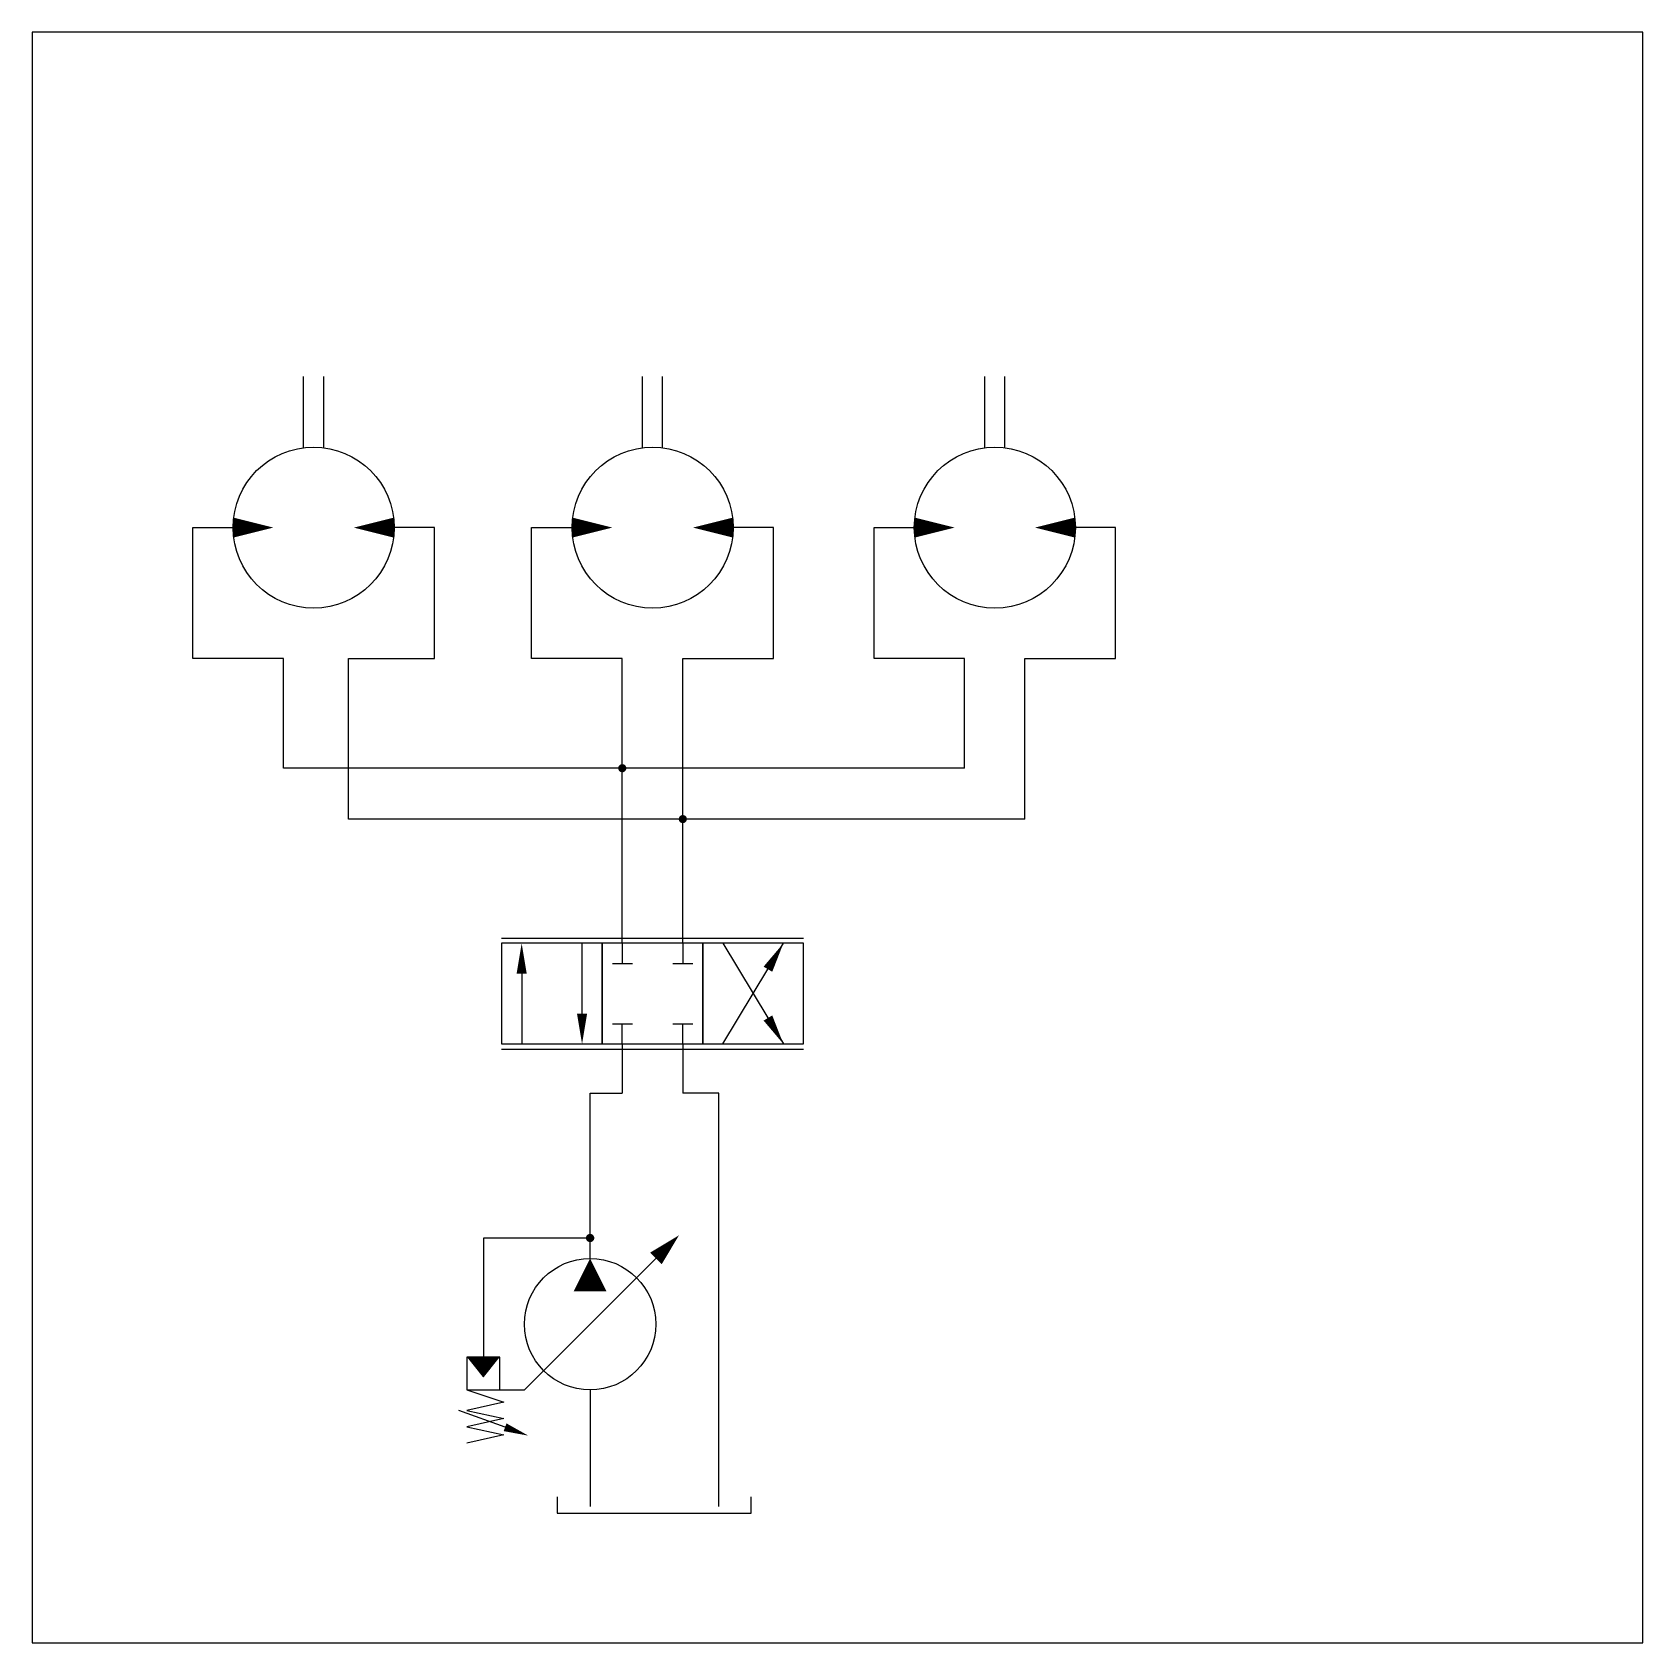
# Paper-space layout 'circuitA' of a CAD drawing. Header units: inches. Extents: x 0.7 to 10.7, y 0.4 to 10.4.
import ezdxf
from ezdxf.lldxf.tags import DXFTag

# ---------------------------------------------------------------- set-up
doc = ezdxf.new("R2010")
doc.units = ezdxf.units.IN
doc.header["$LTSCALE"] = 0.25
doc.header["$MEASUREMENT"] = 0
tags = doc.linetypes.add('HIDDEN', pattern=[0.375, 0.25, -0.125]).pattern_tags.tags
tags[6:7] = [DXFTag(74, 4), DXFTag(75, 0), DXFTag(340, '0'), DXFTag(46, 1.0), DXFTag(50, 0.0), DXFTag(44, 0.0), DXFTag(45, 0.0)]
tags[4:5] = [DXFTag(74, 4), DXFTag(75, 0), DXFTag(340, '0'), DXFTag(46, 1.0), DXFTag(50, 0.0), DXFTag(44, 0.0), DXFTag(45, 0.0)]

psp = doc.layouts.new('circuitA')

# ---------------------------------------------------------------- linework, layer by layer
for p, q in [((4.4, 5.817), (4.4, 6.499)), ((6.525, 5.817), (6.525, 6.499)), ((2.296, 5.817), (2.296, 6.124)), ((4.4, 5.817), (2.296, 5.817)), ((4.4, 4.73), (4.4, 5.817)), ((6.525, 5.817), (4.4, 5.817)), ((6.9, 5.5), (4.788, 5.501)), ((4.775, 5.5), (2.7, 5.5)), ((4.775, 4.73), (4.775, 5.5)), ((3.65, 4.761), (5.525, 4.761)), ((3.65, 4.73), (3.65, 4.105)), ((4.275, 4.73), (3.65, 4.73)), ((4.275, 4.73), (4.275, 4.105)), ((4.9, 4.73), (4.275, 4.73)), ((4.275, 4.105), (4.275, 4.73)), ((4.9, 4.105), (4.9, 4.73)), ((4.9, 4.73), (4.9, 4.105)), ((5.525, 4.73), (4.9, 4.73)), ((4.9, 4.105), (4.9, 4.73)), ((5.025, 4.105), (5.4, 4.73)), ((5.025, 4.73), (5.4, 4.105)), ((5.525, 4.105), (5.525, 4.73)), ((3.65, 4.105), (4.275, 4.105)), ((4.275, 4.105), (4.9, 4.105)), ((4.9, 4.105), (5.525, 4.105)), ((3.65, 4.073), (5.525, 4.073)), ((4.2, 2.9), (4.2, 3.8)), ((4.2, 3.8), (4.4, 3.8)), ((5, 3.8), (4.775, 3.8)), ((5, 1.232), (5, 3.8)), ((3.996, 1.294), (3.996, 1.192)), ((5.2, 1.192), (5.2, 1.294)), ((3.996, 1.192), (5.2, 1.192))]:
    psp.add_line(p, q)
psp.add_lwpolyline([(0.736, 0.387), (10.736, 0.387), (10.736, 10.387), (0.736, 10.387)], close=True)
for points in [[(2.421, 7.807), (2.421, 8.249)], [(2.546, 7.807), (2.546, 8.249)], [(4.525, 7.807), (4.525, 8.249)], [(4.65, 7.807), (4.65, 8.249)], [(6.65, 7.807), (6.65, 8.249)], [(6.775, 7.807), (6.775, 8.249)], [(2.296, 6.124), (2.296, 6.499), (1.733, 6.499), (1.733, 7.311), (1.983, 7.311)], [(2.7, 5.5), (2.7, 6.499), (3.233, 6.499), (3.233, 7.311), (2.983, 7.311)], [(4.4, 6.499), (3.837, 6.499), (3.837, 7.311), (4.088, 7.311)], [(4.775, 5.5), (4.775, 6.499), (5.338, 6.499), (5.338, 7.311), (5.088, 7.311)], [(6.525, 6.499), (5.963, 6.499), (5.963, 7.311), (6.213, 7.311)], [(6.9, 5.5), (6.9, 6.499), (7.463, 6.499), (7.463, 7.311), (7.213, 7.311)], [(4.15, 4.292), (4.15, 4.73)], [(4.4, 4.73), (4.4, 4.605)], [(4.775, 4.73), (4.775, 4.605)], [(4.338, 4.605), (4.463, 4.605)], [(4.713, 4.605), (4.838, 4.605)], [(3.775, 4.542), (3.775, 4.105)], [(4.338, 4.23), (4.463, 4.23)], [(4.4, 4.105), (4.4, 4.23)], [(4.713, 4.23), (4.838, 4.23)], [(4.775, 4.105), (4.775, 4.23)], [(4.4, 4.105), (4.4, 3.8), (4.4, 3.8)], [(4.775, 4.105), (4.775, 3.8)], [(4.2, 2.773), (4.2, 2.9)], [(3.435, 1.957), (3.792, 1.957), (4.2, 2.365), (4.608, 2.773)], [(3.639, 1.957), (3.639, 2.161), (3.435, 2.161), (3.435, 1.957)], [(3.435, 1.957), (3.665, 1.881), (3.435, 1.83), (3.665, 1.779), (3.435, 1.728), (3.665, 1.677), (3.435, 1.626)], [(4.2, 1.957), (4.2, 1.702)], [(3.672, 1.725), (3.384, 1.83)], [(4.2, 1.702), (4.2, 1.232)]]:
    psp.add_lwpolyline(points)
for points in [[(2.233, 7.311, 0, 0.125, 0), (1.983, 7.311, 0.125, 0.125, 0)], [(2.733, 7.311, 0, 0.125, 0), (2.983, 7.311, 0.125, 0.125, 0)], [(4.338, 7.311, 0, 0.125, 0), (4.088, 7.311, 0.125, 0.125, 0)], [(4.838, 7.311, 0, 0.125, 0), (5.088, 7.311, 0.125, 0.125, 0)], [(6.463, 7.311, 0, 0.125, 0), (6.213, 7.311, 0.125, 0.125, 0)], [(6.963, 7.311, 0, 0.125, 0), (7.213, 7.311, 0.125, 0.125, 0)], [(3.775, 4.73, 0, 0.0625, 0), (3.775, 4.542, 0.0625, 0.0625, 0)], [(5.4, 4.73, 0, 0.0625, 0), (5.304, 4.569, 0.0625, 0.0625, 0)], [(4.15, 4.105, 0, 0.0625, 0), (4.15, 4.292, 0.0625, 0.0625, 0)], [(5.4, 4.105, 0, 0.0625, 0), (5.304, 4.266, 0.0625, 0.0625, 0)], [(4.608, 2.773, 0.102, 0, 0), (4.752, 2.917, 0, 0, 0)], [(4.2, 2.569, 0.204, 0, 0), (4.2, 2.773, 0, 0, 0)], [(3.537, 2.161, 0.204, 0, 0), (3.537, 2.033, 0, 0, 0)], [(3.816, 1.673, 0, 0.051, 0), (3.672, 1.725, 0.051, 0.051, 0)]]:
    psp.add_lwpolyline(points, format="xyseb")
at = {"const_width": 0.0255}
for points in [[(4.387, 5.817, 1), (4.412, 5.817, 1)], [(4.763, 5.501, 1), (4.788, 5.501, 1)], [(4.187, 2.9, 1), (4.213, 2.9, 1)]]:
    psp.add_lwpolyline(points, format="xyb", close=True, dxfattribs=at)
at = {"color": 1, "linetype": 'HIDDEN'}
psp.add_lwpolyline([(4.2, 2.9), (3.537, 2.9), (3.537, 2.161)], dxfattribs=at)
for centre, radius in [((2.483, 7.311), 0.5), ((4.588, 7.311), 0.5), ((6.713, 7.311), 0.5), ((4.2, 2.365), 0.408)]:
    psp.add_circle(centre, radius)

doc.saveas('drawing.dxf')
